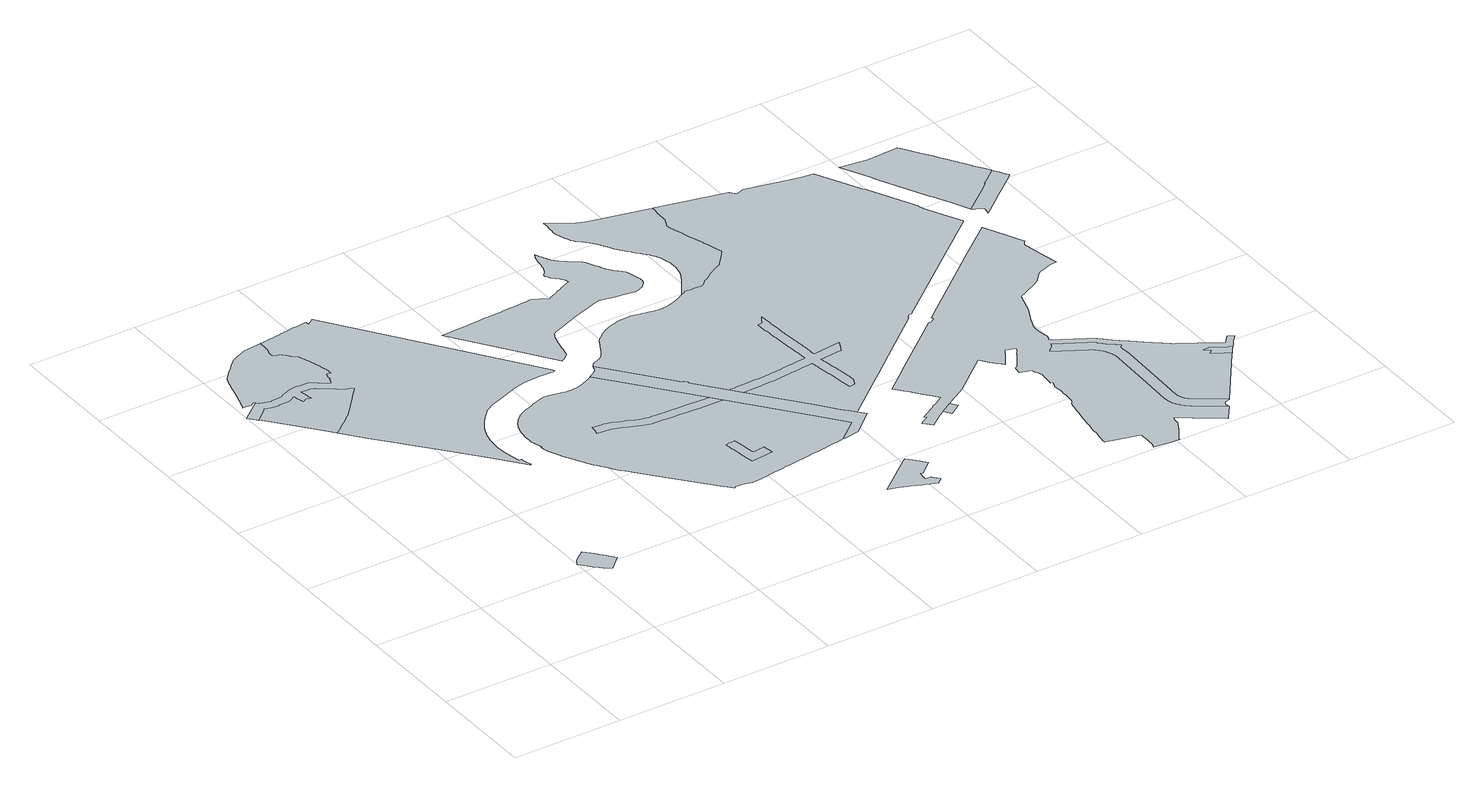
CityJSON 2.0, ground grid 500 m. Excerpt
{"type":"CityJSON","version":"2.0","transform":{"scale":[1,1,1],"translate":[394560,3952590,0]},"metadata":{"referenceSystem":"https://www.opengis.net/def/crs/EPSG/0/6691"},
"CityObjects":{
"object1":{"type":"GenericCityObject","attributes":{"class":"18","urbanPlanType":"21","prefecture":"13","city":"13100"},"geometry":[{"type":"MultiSurface","lod":"0","boundaries":[[[0,1,2,3,4,5,6,7,8,9,10,11,12,13,14,15,16,17,18]]]}]},
"object2":{"type":"GenericCityObject","attributes":{"class":"18","urbanPlanType":"21","prefecture":"13","city":"13100"},"geometry":[{"type":"MultiSurface","lod":"0","boundaries":[[[19,20,21,22,23,24,25,26,27,28,29,30,31,32,33,34,35,36,37,38,39,40,41,42,43,44,45,46,47,48,49,50,51,52,53,54,55,56,57,58,59,60,61,62,63,64,65,66,67,68,69,70,71,72,73,74,75,76,77,78,79,80,81,82,83,84,85,86,87,88,89,90,91,92,93,94,95,96,97,98,99,100,101,102,103,104,105]]]}]},
"object3":{"type":"GenericCityObject","attributes":{"class":"18","urbanPlanType":"21","prefecture":"13","city":"13100"},"geometry":[{"type":"MultiSurface","lod":"0","boundaries":[[[106,107,108,109,110,111,112,113,114,115,116,117,118,119,120,121,122,123,124,125,126,127,128,129,130,131,132,133,134,135,136,137,138,139,140,141,142,143,144,145,146,147,148,149,150,151,152,153,154,155,156,157,158,159,160,161,162,163,164,165,166,167,168,169,170,171,172,173,174,175,176,177,178,179,180,181,182,183,184,185,186,187,188,189,190,191,192,193,194,195,196,197,198,199,200,201,202,203,204,205,206,207,208,209,210,211,212,213,214,215,216,217,218,219,220,221,222,223,224,225,226,227,228,229,230,231,232,233,234,235,236,237,238,239,240,241,242,243,244,245,246,247,248,249,250,251,252,253,254,255,256,257,258,259,260,261,262,263,264,265,266,267,268,269,270,271,272,273,274,275,276,277,278,279,280,281,282,283,284,285,286,287,288]]]}]},
"object4":{"type":"GenericCityObject","attributes":{"class":"18","urbanPlanType":"21","prefecture":"13","city":"13100"},"geometry":[{"type":"MultiSurface","lod":"0","boundaries":[[[289,290,291,292,293,294,295,296,297,298,299,300,301,302,303,304,305,306,307,308,309,310,311,312,313,314,315,316,317,318,319,320,321,322,323,324,207,206,205,204,203,202,201,200,199,198,197,196,195,194,193,192,191,190,189,188,187,186,185,184,183,182,181,180,179,178,177,176,175,174,173,172,171,170,169,168,167,166,165,164,163,162,161,160,159,158,157,156,155,154,153,152,151,150,149,148,147,146,145,144,143,142,141,140,139,138,137,136,135,134,133,132,131,130,129,128,127,126,125,124,123,122,121,120,119,118,117,116,115,114,113,112,111,110,109,108,107,106,288,325,326,327,102,101,100,99,98,97,96,95,94,93,92,91,90,89,88,87,86,85,84,83,82,81,80,79,78,77,76,75,74,73,72,71,70,69,68,67,66,65,64,63,62,61,60,59,58,57,56,55,54,53,52,51,50,49,48,47,46,45,44,43,42,41,40,39,38,37,36,35,34,33,32,31,30,29,28,27,26,25,24,23,22,21,20,19,105,328,329,330,331,332,333,334,335,336,337,338,339,340,341,342,343,344,345,346,347,348,349,350,351,352,353,354,355,356,357,358,359,360,361,362,363,364,365,366,367,368,369,370,371,372,373,374,375,376,377,378,379,380,381,382,383,384,385,386,387,388,389,390,391,392,393,394,395,396,397,398]]]}]},
"object5":{"type":"GenericCityObject","attributes":{"class":"18","urbanPlanType":"21","prefecture":"13","city":"13100"},"geometry":[{"type":"MultiSurface","lod":"0","boundaries":[[[399,400,401,402,403,404,405,406,407,408,409,410,411,412,413,414,415,416,417,418,419,420,421,422,423,424,425,426,427,428,429,430,431,432,433,434,435,436,437,438,439,440,441,442,443,444,445,446,447,448,449,450,451,452,453,454,455,456,457,458,459,460,461,462,463,464,465,466,467,468,469,470,471]]]}]},
"object6":{"type":"GenericCityObject","attributes":{"class":"18","urbanPlanType":"21","prefecture":"13","city":"13100"},"geometry":[{"type":"MultiSurface","lod":"0","boundaries":[[[472,473,474,475,476,477,478,479,480,481,482,483,484,485,486,487,488,489,490,491,492,493,494,495,496,497,498,499,500,501,502,503,504,505,506,507,508,509,510,511,512,513,514,515,516,517,518,519,520,521,522,523,524,525,526,527,528,529,530,531,532,533,534,535,536,537,538,539,540,541,542,543,544,545,546,547,548,549,550,551,552,553,554,555,556,557,558,559,560,561,562,563,564,565,566,567,568,569,570,571,572,573,574,575,576,577,578,579,580,581,582,583,584,585,586,587,588,589,590,591,592,593,594,595,596,597,598,599,600,601,602,603,604,605,606,607,470,469,468,467,466,465,464,463,462,461,460,459,458,457,456,455,454,453,452,451,450,449,448,447,446,445,444,443,442,441,440,439,438,437,436,435,434,433,432,431,430,429,428,427,426,425,424,423,422,421,420,419,418,417,416,415,414,413,412,411,410,409,408,407,406,405,404,403,402,401,400,399,471],[608,609,610,611,612,613,614,615,616,617,618,619,620,621,622,623,624,625,626,627,628,629,630,631,632,633,634,635,636,637,638,639,640,641,642,643,644]]]}]},
"object7":{"type":"GenericCityObject","attributes":{"class":"18","urbanPlanType":"21","prefecture":"13","city":"13100"},"geometry":[{"type":"MultiSurface","lod":"0","boundaries":[[[643,642,641,640,639,638,637,636,635,634,633,632,631,630,629,628,627,626,625,624,623,622,621,620,619,618,617,616,615,614,613,612,611,610,609,608,644]]]}]},
"object8":{"type":"GenericCityObject","attributes":{"class":"18","urbanPlanType":"21","prefecture":"13","city":"13100"},"geometry":[{"type":"MultiSurface","lod":"0","boundaries":[[[645,646,647,648,649,650,651,652,653,654,655,656,657,658,659,660,661,662,663,664,473,472,471,470,607,606,605,604,665,666,667,668,669,670,671,672,673,674,675,676,677,678,679]]]}]},
"object9":{"type":"GenericCityObject","attributes":{"class":"18","urbanPlanType":"21","prefecture":"13","city":"13100"},"geometry":[{"type":"MultiSurface","lod":"0","boundaries":[[[680,681,682,683,684,685,686,687,688,689,690,691,692,693,694,695,696,697,698,699,700,701,702,703,704,705,706,707,708,709,710,711,712,713,714,715,716,717]]]}]},
"object10":{"type":"GenericCityObject","attributes":{"class":"18","urbanPlanType":"21","prefecture":"13","city":"13100"},"geometry":[{"type":"MultiSurface","lod":"0","boundaries":[[[718,719,720,721,722,723,724,725,726,727,728,729,730,731,732,733,734,735,736,737,738,739,740,741,742,743,744,745,746,747,748,749,750,751,752,753,754,755,756,757,758,759,760,761,762,763,764,765,766,767,768,769,770,771,772,773,774,775,776,777,778,779,780,781,782,783,784,785,786,787,788,789,790,791,792,793,794,795,796,797,798,799,800,801,802,803,804,805,806,807,808,809,810,811,812,813,814,815,816,817,818,819,820,821,822,823,824,825,826,827,828,829,830,831,832,833,834,835,836,837,838,839,840,841,842,843,844,845,846,847,848,849,850,851,852,853,854,855,856,857,858,859,860,861,862,863,864,865,866,867,868,869,870,871,872,873,874,875,876,877,878,879,880,881,882,883,884,885,886,887,888,889,890,891,892,893,894,895,896,897,898,899,900,901,902,903,904]]]}]},
"object11":{"type":"GenericCityObject","attributes":{"class":"18","urbanPlanType":"21","prefecture":"13","city":"13100"},"geometry":[{"type":"MultiSurface","lod":"0","boundaries":[[[905,906,907,908,909,910,911,912,913,914,915,916,917,918,919,920,921,922,923,924,925,926,927,928,929,930,931,932,933,934,935,936,937,938,939,940,941,942,943,944,945,946,947,948,949,950,951,952,953,954,955,956,957,958,959,960,961,962,963,964,965,966,967,968,969,970,971,972,973,974,975,976,977,978,979,980,981,982,983,984,985,986,987,988,989,990,991,992,993,994,995,996,997,998,999,1000,1001,1002,1003,1004,1005,1006,1007,1008,1009,1010,1011,1012,1013,1014,1015,1016,1017,1018,1019,1020,1021,1022,1023,1024,1025,1026,1027,1028,1029,1030,1031,1032,1033,1034,1035,1036,1037,1038,1039,1040,1041,1042,1043,1044,1045,1046,1047,1048,1049,1050,1051,1052,1053,1054,1055,1056,1057,1058,1059,1060,1061,1062,1063,1064,1065,1066,1067,1068,1069,1070,1071,1072,1073,1074,1075,1076,1077,1078,1079,1080,1081,679,678]]]}]},
"object12":{"type":"GenericCityObject","attributes":{"class":"18","urbanPlanType":"21","prefecture":"13","city":"13100"},"geometry":[{"type":"MultiSurface","lod":"0","boundaries":[[[1082,1083,1084,1085]]]}]},
"object13":{"type":"GenericCityObject","attributes":{"class":"18","urbanPlanType":"21","prefecture":"13","city":"13100"},"geometry":[{"type":"MultiSurface","lod":"0","boundaries":[[[1086,1087,1088,1089,1090,1091,1092,1093,1094,1095,1096,1097,1098,1099,1100,1101,1102,1103,1104,1105,1106,1107,1108,1109,1110,1111,1112,1113,1114,1115,1116,1117,1118,1119,1120,1121,1122,1123,1124,1125,1126,1127,1128,1129,1130,1131,1132,1133,1134,1135,1136,1137,1138,1139,1140,1141,1142,1143,1144,1145,1146,1147,1148,1149,1150,1151,1152,1153,1154,1155,1156,1157,1158,1159,1160,1161,1162,1163,1164,1165,1166,1167,1168,1169,1170,1171,1172,1173,1174,1175,1176,1177,1178,1179,1180,1181,1182,1183,1184,1185,1186,1187,1188,1189,1190,1191,1192,1193,1194,1195,1196,1197,1198,1199,1200,1201,1202,1203,1204,1205,1206,1207,1208,1209,1210,1211,1212,1213,1214,1215,1216,1217,1218,1219,1220,1221,1222,1223,1224,1225,1226,1227,1228,1229,1230,1231,1232,1233,1234,1235,1236,1237,1238,1239,1240,1241,1242,1243,1244,1245,1246,1247,1248,1249,1250,1251,1252]]]}]},
"object14":{"type":"GenericCityObject","attributes":{"class":"18","urbanPlanType":"21","prefecture":"13","city":"13100"},"geometry":[{"type":"MultiSurface","lod":"0","boundaries":[[[1253,1254,1255,1256,1257,1258,1259,1252,1251,1250,1249,1248,1247,1246,1245,1244,1243,1242,1241,1240,1239,1238,1237,1236,1235,1234,1233,1232,1231,1230,1229,1228,1227,1226,1225,1224,1223,1222,1221,1220,1219,1218,1217,1216,1215,1214,1213,1212,1211,1210,1209,1208,1207,1206,1205,1204,1203,1202,1201,1200,1199,1198,1197,1196,1195,1194,1193,1192,1191,1190,1189,1188,1187,1186,1260,1261,1262,1263,1264,1265,1266,1267,1268,1269,1270,1271,1272,1273,1274,1275,1276,1277,1278,1279,1280,1281,1282,1283,1284,1285,1286,1287,1288,1289,1290,1291,1292,1293,1294,1295,1296,1297,1298,1299,1300,1301,1302,1303,1304,1305,1306,1307,1308,1309,1310,1311,1312,1313,1314,1315,1316,1317,1318,1319,1320,1321,1322,1323,1324,1325,1326,1327,1328,1329,1330,1331,1332,1333,1334,1335,1336,1337,1338,1339,1340,1341,1342,1343,1344,1345,1346,1347,1348,1349,1350,1351,1352,1353,1354,1355,1356,1357,1358,1359,1360,1361,1362,1363,1364,1365,1366,1367,1368,1369,1370,1371,1372,1373,1374,649,648,647,646,645,679,1081,1080,1079,1078,1077,1076,1075,1074,1073,1072,1071,1070,1069,1068,1067,1066,1065,1064,1063,1062,1061,1060,1059,1058,1057,1056,1055,1054,1053,1052,1051,1050,1049,1048,1047,1046,1045,1044,1043,1042,1041,1040,1039,1038,1037,1036,1035,1034,1033,1032,1031,1030,1029,1028,1027,1026,1025,1024,1023,1022,1021,1020,1019,1018,1017,1016,1015,1014,1013,1012,1011,1010,1009,1008,1007,1006,1005,1004,1003,1002,1001,1000,999,998,997,996,995,994,993,992,991,990,989,988,987,986,985,984,983,982,981,980,979,978,977,976,975,974,973,972,971,970,969,968,967,966,965,964,963,962,961,960,959,958,957,956,955,954,953,952,951,950,949,948,947,946,945,944,943,942,941,940,939,938,937,936,935,934,933,932,931,930,929,928,927,926,925,924,923,922,921,920,919,918,917,916,915,914,913,912,911,910,909,908,907,906,905,678,677,676,675,674,673,672,671,1375,1376,1377,1378,1379,1380,1381,1382,1383,1384,1385,1386,1387,1388,1389,1390,1391,1392,1393,1394,1395]]]}]},
"object15":{"type":"GenericCityObject","attributes":{"class":"18","urbanPlanType":"21","prefecture":"13","city":"13100"},"geometry":[{"type":"MultiSurface","lod":"0","boundaries":[[[1396,1397,1398,1399,1400,1401,1402,1403,1404,1405,1406,1407,1408,1409,1410,1411,1412,1413,1414,1415,1416,1417,1418,1419,1420,1421,1422,1423,1424,1425,1426,1427,1428,1429,1430,1431,1432,1433,1434,1085,1084,1435,1436,1437,1438,1439,1440,1441,1442,1443,1444,1445,1446,1447,1448,1449,1450,1451,1452,1453,1454,1455,1456,1457,1458,1459,1460,1461,1462,1463,1464,1465,1466,1467,1468,1469,1470,1471,1472,1473,1474,1475,1476,1477,1478,1479,1480,1481,1482,1483,1484,1485,1486,1487,1488,1489,1490,1491,1492,1493,1494,1495,1496,1497,1498,1499,1500,1501,1502,1503,1504,1505,1506,1507,1508,1509,1510,1511,1512,1513,1514,1515,1516,1517,1518,1519,1520,1521,1522,1523,1524,1525,1526,1527,1528,1529,1530,1531,1532,1533,1534,1535,1536,1537,1538,1539,1540,1541,1542,1543,1544,1545,1546,1547,1548,1549,1550,1551,1552,1553,1554,1555,1556,1557,1558,1559,1560,1561,1562,1563,1564,1565,1566,1567,1568,1569,1570,1571,1572,1573,1574,1575,1576,1577,1578,1579,1580,1581,1582,1583,1584,1585,1586,1587,1588,1589,1590,1591,1592,1593,1594,1595,1596,1597,1598,1599,1600,1601,1602,1603,1604,1605,1606,1607,1608,1609,1610,1611,1612,1613,1614,1615,1616,1617,1618,1619,1620,1621,1622,1623,1624,1625,1626,1627,1628,1629,1630,1631,1632,1633,1634,1635,1636,1637,1638,1639,1640,1641,1642,1643,1644,1645,1646,1647,1648,1649,1650,1651,1652,1653,1654,1655,1656,1657,1658,1659,1660,1661,1662,1663,1664,1665,1666,1667,1668,1669,1670,1671,1672,1673,1674,1675,1676,1677,1678,1679,1680,1681,1682,1683,1684,1685,1686,1687,1688,1689,1690,1691,1692,1693,1694,1695,1696,1697,1698,1699,1700,1701,1702,1703,1704,1705,1706,1707,1708,1709,1710,1711,1712,1713,1714,1715,1716,1717,1718,1719,1720,1721,1722,1723,1724,1725,1726,1727,1728,1729,1730,1731,1732,1733,1734,1735,1736,1737,1738,1739,1740,1741,1742,1743,1744,1745,1746,1747,1748,1749,1750,1751,1752,1753,1754,1755,1756,1757,1758,1759,1760,1761,1762,1763,1764,1765,1766,1767,1768,1769,1770,1771,1772,1773,1774,1775,1776,1777,1778,1779,1780,1781,1782,1783,1784,1785,1786,1787,1788,1789,1790,1791,1792,1793,1794,1795,1796,1797,1798,1799,1800]]]}]},
"object16":{"type":"GenericCityObject","attributes":{"class":"18","urbanPlanType":"21","prefecture":"13","city":"13100"},"geometry":[{"type":"MultiSurface","lod":"0","boundaries":[[[1648,1647,1646,1645,1644,1643,1642,1641,1640,1639,1638,1637,1636,1635,1634,1633,1632,1631,1630,1629,1628,1627,1626,1625,1624,1623,1622,1621,1620,1619,1618,1617,1616,1615,1614,1613,1612,1611,1610,1609,1608,1607,1606,1605,1604,1603,1602,1601,1600,1599,1598,1597,1596,1595,1594,1593,1592,1591,1590,1589,1588,1587,1586,1585,1584,1583,1582,1581,1580,1579,1578,1577,1576,1575,1574,1573,1572,1571,1570,1569,1568,1567,1566,1565,1564,1801,1802,1803,1804,1649]]]}]},
"object17":{"type":"GenericCityObject","attributes":{"class":"18","urbanPlanType":"21","prefecture":"13","city":"13100"},"geometry":[{"type":"MultiSurface","lod":"0","boundaries":[[[1675,1674,1673,1672,1671,1670,1669,1668,1667,1666,1665,1664,1663,1662,1661,1660,1659,1658,1657,1656,1655,1654,1653,1652,1651,1805,1806,1807,1808,1809,1810,1811,1812,1676]]]}]},
"object18":{"type":"GenericCityObject","attributes":{"class":"18","urbanPlanType":"21","prefecture":"13","city":"13100"},"geometry":[{"type":"MultiSurface","lod":"0","boundaries":[[[1813,1814,1815,1816,1817,1818,1819,1820,1821,1822,1823,1824,1825,1826,1827,1828,1829,1830,1831,1832,1833,1834,1835,1836,1837,1838,1839,1840,1841,1842,1843,1844,1845,1846,1847]]]}]},
"object19":{"type":"GenericCityObject","attributes":{"class":"18","urbanPlanType":"21","prefecture":"13","city":"13100"},"geometry":[{"type":"MultiSurface","lod":"0","boundaries":[[[1848,1849,1850,1851,1829,1828,1827,1826,1825,1824,1823,1822,1852,1853,1854,1855,1856,1857,1858,1859,1860,1861,1862]]]}]}
},
"vertices":[
[661,516,0],[655,523,0],[646,534,0],[634,548,0],[625,560,0],[621,565,0],[603,587,0],[592,600,0],[568,626,0],[516,585,0],[502,558,0],[530,526,0],[544,506,0],[563,489,0],[567,486,0],[576,478,0],[595,464,0],[606,459,0],[663,512,0],
[272,1923,0],[294,1941,0],[318,1960,0],[332,1972,0],[342,1980,0],[351,1987,0],[359,1997,0],[362,2000,0],[363,2001,0],[366,2004,0],[389,2030,0],[395,2037,0],[398,2041,0],[412,2057,0],[429,2076,0],[441,2090,0],[444,2093,0],[462,2114,0],[468,2121,0],[483,2138,0],[481,2140,0],[478,2142,0],[476,2143,0],[469,2146,0],[456,2150,0],[438,2158,0],[427,2168,0],[419,2175,0],[416,2177,0],[415,2178,0],[414,2178,0],[410,2180,0],[408,2182,0],[395,2190,0],[389,2194,0],[388,2195,0],[386,2196,0],[381,2200,0],[373,2205,0],[362,2213,0],[352,2223,0],[335,2230,0],[309,2231,0],[306,2231,0],[292,2232,0],[296,2198,0],[297,2191,0],[302,2172,0],[283,2178,0],[281,2178,0],[280,2179,0],[279,2179,0],[276,2177,0],[273,2175,0],[266,2171,0],[262,2169,0],[260,2168,0],[258,2166,0],[254,2181,0],[252,2192,0],[252,2194,0],[249,2219,0],[248,2219,0],[246,2218,0],[243,2217,0],[240,2215,0],[233,2210,0],[224,2205,0],[219,2203,0],[190,2200,0],[185,2200,0],[174,2200,0],[167,2199,0],[165,2199,0],[158,2198,0],[150,2198,0],[132,2200,0],[126,2202,0],[100,2210,0],[95,2204,0],[83,2193,0],[77,2187,0],[73,2184,0],[36,2152,0],[135,2033,0],[198,1956,0],[244,1900,0],
[104,2254,0],[139,2244,0],[152,2242,0],[153,2242,0],[156,2244,0],[186,2246,0],[205,2248,0],[206,2248,0],[208,2249,0],[214,2253,0],[223,2259,0],[247,2268,0],[250,2269,0],[273,2276,0],[276,2276,0],[285,2279,0],[304,2278,0],[306,2277,0],[310,2277,0],[345,2276,0],[348,2275,0],[351,2274,0],[381,2261,0],[388,2252,0],[392,2248,0],[399,2243,0],[406,2239,0],[417,2232,0],[425,2226,0],[426,2225,0],[427,2225,0],[435,2240,0],[435,2242,0],[438,2251,0],[439,2252,0],[441,2253,0],[443,2253,0],[443,2254,0],[441,2266,0],[446,2285,0],[446,2286,0],[450,2289,0],[458,2288,0],[465,2287,0],[468,2287,0],[467,2316,0],[465,2325,0],[461,2339,0],[459,2348,0],[451,2376,0],[449,2381,0],[445,2401,0],[445,2402,0],[444,2404,0],[443,2406,0],[441,2408,0],[441,2409,0],[436,2428,0],[436,2431,0],[434,2435,0],[432,2440,0],[426,2454,0],[421,2458,0],[414,2464,0],[410,2467,0],[409,2468,0],[406,2471,0],[399,2483,0],[393,2493,0],[388,2495,0],[386,2498,0],[380,2505,0],[379,2506,0],[372,2512,0],[364,2512,0],[360,2512,0],[359,2512,0],[356,2512,0],[352,2513,0],[349,2515,0],[346,2517,0],[345,2518,0],[344,2521,0],[343,2524,0],[343,2527,0],[343,2533,0],[343,2535,0],[344,2543,0],[344,2545,0],[349,2559,0],[350,2562,0],[352,2568,0],[352,2570,0],[353,2577,0],[353,2581,0],[353,2588,0],[354,2593,0],[354,2603,0],[354,2608,0],[354,2613,0],[354,2615,0],[354,2621,0],[353,2621,0],[348,2620,0],[344,2620,0],[335,2619,0],[330,2619,0],[327,2619,0],[323,2618,0],[317,2617,0],[314,2617,0],[313,2617,0],[310,2617,0],[302,2616,0],[300,2616,0],[295,2615,0],[294,2615,0],[289,2615,0],[283,2614,0],[280,2613,0],[278,2613,0],[272,2612,0],[271,2612,0],[270,2612,0],[266,2610,0],[262,2608,0],[259,2607,0],[252,2605,0],[249,2603,0],[247,2602,0],[243,2601,0],[234,2597,0],[229,2595,0],[221,2591,0],[219,2590,0],[215,2588,0],[211,2586,0],[209,2584,0],[203,2580,0],[201,2580,0],[198,2577,0],[197,2577,0],[193,2574,0],[190,2572,0],[185,2567,0],[181,2563,0],[177,2560,0],[174,2557,0],[172,2554,0],[169,2552,0],[166,2549,0],[163,2546,0],[159,2542,0],[154,2536,0],[137,2518,0],[120,2501,0],[117,2497,0],[98,2477,0],[92,2458,0],[91,2456,0],[85,2438,0],[84,2434,0],[83,2431,0],[76,2405,0],[76,2403,0],[71,2386,0],[71,2385,0],[70,2381,0],[57,2339,0],[56,2337,0],[52,2323,0],[47,2305,0],[46,2303,0],[43,2293,0],[41,2288,0],[38,2277,0],[35,2270,0],[33,2265,0],[33,2264,0],[35,2264,0],[69,2260,0],[89,2275,0],[95,2266,0],
[1112,1963,0],[625,2657,0],[594,2634,0],[595,2653,0],[587,2652,0],[586,2651,0],[584,2651,0],[582,2651,0],[565,2649,0],[564,2648,0],[555,2647,0],[546,2646,0],[534,2645,0],[533,2647,0],[532,2647,0],[526,2646,0],[525,2646,0],[523,2646,0],[518,2645,0],[515,2645,0],[508,2644,0],[501,2643,0],[493,2641,0],[482,2640,0],[480,2640,0],[468,2638,0],[447,2634,0],[434,2633,0],[430,2632,0],[421,2630,0],[406,2628,0],[401,2628,0],[395,2627,0],[392,2626,0],[379,2624,0],[356,2621,0],[3,2191,0],[29,2160,0],[35,2152,0],[325,1799,0],[404,1705,0],[434,1667,0],[512,1574,0],[650,1406,0],[695,1350,0],[740,1293,0],[754,1278,0],[755,1277,0],[756,1277,0],[757,1277,0],[758,1277,0],[759,1278,0],[759,1279,0],[759,1280,0],[759,1281,0],[759,1282,0],[752,1305,0],[745,1330,0],[735,1328,0],[728,1371,0],[721,1411,0],[719,1425,0],[718,1439,0],[717,1458,0],[717,1470,0],[717,1486,0],[719,1507,0],[721,1517,0],[723,1527,0],[730,1550,0],[735,1566,0],[741,1584,0],[747,1596,0],[753,1606,0],[761,1620,0],[770,1633,0],[780,1648,0],[792,1663,0],[803,1676,0],[817,1691,0],[826,1699,0],[838,1709,0],[849,1717,0],[865,1727,0],[878,1733,0],[899,1741,0],[920,1749,0],[947,1760,0],[976,1771,0],[990,1776,0],[1007,1782,0],[1018,1786,0],[1034,1791,0],[1042,1793,0],[1054,1796,0],[1066,1798,0],[1079,1799,0],[1085,1800,0],[1096,1801,0],[1108,1802,0],[1130,1803,0],[1152,1804,0],[1161,1804,0],[1164,1804,0],[1168,1804,0],[1196,1801,0],[1207,1802,0],[1212,1803,0],[1218,1805,0],[1222,1807,0],
[1613,1299,0],[1603,1298,0],[1600,1298,0],[1591,1299,0],[1586,1299,0],[1574,1300,0],[1570,1300,0],[1567,1300,0],[1564,1300,0],[1540,1301,0],[1498,1302,0],[1494,1302,0],[1486,1303,0],[1460,1304,0],[1459,1304,0],[1455,1304,0],[1438,1305,0],[1421,1305,0],[1418,1305,0],[1410,1306,0],[1386,1307,0],[1357,1308,0],[1346,1308,0],[1336,1309,0],[1334,1309,0],[1326,1310,0],[1323,1311,0],[1315,1313,0],[1304,1317,0],[1290,1323,0],[1270,1331,0],[1268,1332,0],[1260,1335,0],[1256,1337,0],[1248,1340,0],[1239,1343,0],[1221,1351,0],[1207,1356,0],[1205,1357,0],[1198,1360,0],[1186,1363,0],[1180,1365,0],[1166,1366,0],[1156,1367,0],[1132,1369,0],[1118,1370,0],[1113,1371,0],[1112,1363,0],[1112,1359,0],[1112,1346,0],[1105,1325,0],[1143,1322,0],[1165,1320,0],[1177,1318,0],[1190,1313,0],[1203,1309,0],[1212,1305,0],[1239,1294,0],[1269,1281,0],[1300,1269,0],[1324,1264,0],[1345,1262,0],[1385,1261,0],[1396,1260,0],[1427,1259,0],[1458,1258,0],[1490,1257,0],[1515,1256,0],[1556,1254,0],[1607,1253,0],[1633,1253,0],[1661,1253,0],[1625,1299,0],
[1551,1392,0],[1315,1689,0],[1315,1688,0],[1311,1686,0],[1305,1682,0],[1297,1678,0],[1289,1674,0],[1280,1670,0],[1271,1666,0],[1259,1661,0],[1250,1658,0],[1243,1655,0],[1234,1653,0],[1224,1651,0],[1210,1649,0],[1199,1648,0],[1188,1648,0],[1184,1649,0],[1177,1649,0],[1167,1650,0],[1158,1652,0],[1149,1654,0],[1142,1655,0],[1132,1657,0],[1121,1659,0],[1105,1662,0],[1101,1663,0],[1095,1664,0],[1086,1665,0],[1083,1666,0],[1078,1666,0],[1075,1666,0],[1073,1665,0],[1067,1664,0],[1064,1663,0],[1053,1660,0],[1034,1653,0],[1014,1646,0],[1004,1641,0],[992,1637,0],[983,1633,0],[971,1629,0],[965,1627,0],[960,1624,0],[949,1619,0],[939,1613,0],[932,1609,0],[923,1603,0],[918,1598,0],[915,1596,0],[911,1593,0],[905,1587,0],[899,1582,0],[894,1575,0],[887,1565,0],[884,1562,0],[876,1548,0],[871,1539,0],[867,1529,0],[862,1516,0],[859,1503,0],[858,1498,0],[855,1477,0],[853,1468,0],[852,1457,0],[852,1447,0],[852,1430,0],[854,1412,0],[856,1399,0],[868,1362,0],[862,1362,0],[864,1342,0],[867,1334,0],[872,1320,0],[889,1281,0],[899,1258,0],[922,1213,0],[929,1202,0],[943,1178,0],[952,1159,0],[954,1156,0],[961,1145,0],[966,1137,0],[975,1124,0],[983,1111,0],[992,1099,0],[1003,1084,0],[1012,1071,0],[1019,1062,0],[1032,1045,0],[1038,1037,0],[1046,1029,0],[1086,981,0],[1145,911,0],[1196,851,0],[1299,729,0],[1339,682,0],[1350,691,0],[1357,690,0],[1378,689,0],[1387,686,0],[1420,678,0],[1422,678,0],[1426,678,0],[1453,680,0],[1464,681,0],[1474,683,0],[1486,685,0],[1522,691,0],[1542,694,0],[1551,695,0],[1556,696,0],[1584,700,0],[1591,701,0],[1621,705,0],[1638,708,0],[1664,712,0],[1677,713,0],[1694,716,0],[1702,717,0],[1706,718,0],[1715,719,0],[1718,719,0],[1729,721,0],[1752,724,0],[1759,725,0],[1778,728,0],[1787,729,0],[1804,732,0],[1812,733,0],[1856,739,0],[1865,741,0],[1899,746,0],[1997,830,0],[1896,958,0],[1662,1253,0],[1548,864,0],[1562,865,0],[1565,866,0],[1573,867,0],[1581,868,0],[1600,871,0],[1606,871,0],[1608,853,0],[1609,841,0],[1611,824,0],[1606,824,0],[1588,821,0],[1572,819,0],[1550,816,0],[1536,814,0],[1526,813,0],[1508,811,0],[1506,828,0],[1505,838,0],[1500,877,0],[1499,880,0],[1499,881,0],[1496,899,0],[1496,904,0],[1493,927,0],[1492,928,0],[1492,931,0],[1490,944,0],[1489,953,0],[1487,969,0],[1505,972,0],[1515,973,0],[1532,975,0],[1537,943,0],[1538,931,0],[1539,927,0],[1543,895,0],
[1617,1434,0],[1618,1443,0],[1607,1455,0],[1600,1456,0],[1368,1748,0],[1367,1747,0],[1366,1745,0],[1365,1741,0],[1363,1736,0],[1361,1730,0],[1360,1726,0],[1360,1725,0],[1359,1724,0],[1358,1723,0],[1355,1717,0],[1354,1715,0],[1338,1703,0],[1334,1701,0],[1331,1699,0],[1323,1694,0],[1914,748,0],[1980,759,0],[2004,780,0],[2015,790,0],[2035,807,0],[2085,850,0],[2058,883,0],[2035,912,0],[2022,925,0],[2021,926,0],[2019,927,0],[2019,928,0],[1943,1024,0],[1759,1255,0],[1723,1302,0],
[2054,279,0],[2055,280,0],[2062,287,0],[2051,300,0],[2049,303,0],[2043,309,0],[2037,316,0],[2010,318,0],[2012,336,0],[2013,344,0],[2014,352,0],[2015,362,0],[2027,361,0],[2033,366,0],[2042,374,0],[2050,381,0],[2064,394,0],[2080,407,0],[2088,414,0],[2086,416,0],[2064,441,0],[2024,488,0],[2014,480,0],[1840,339,0],[1886,325,0],[1892,323,0],[1904,319,0],[1909,317,0],[1921,312,0],[1942,304,0],[1955,297,0],[1976,289,0],[2000,280,0],[2007,277,0],[2020,272,0],[2026,270,0],[2027,270,0],[2038,266,0],
[1289,1851,0],[1302,1859,0],[1319,1871,0],[1323,1874,0],[1325,1877,0],[1328,1882,0],[1330,1889,0],[1332,1897,0],[1335,1911,0],[1337,1921,0],[1340,1936,0],[1346,1968,0],[1348,1976,0],[1351,1987,0],[1355,1999,0],[1361,2015,0],[1364,2021,0],[1366,2024,0],[1368,2028,0],[1371,2033,0],[1374,2036,0],[1379,2039,0],[1384,2042,0],[1422,2058,0],[1443,2066,0],[1472,2076,0],[1517,2095,0],[1549,2107,0],[1598,2124,0],[1617,2131,0],[1625,2134,0],[1640,2138,0],[1647,2140,0],[1654,2141,0],[1658,2141,0],[1666,2141,0],[1668,2141,0],[1678,2138,0],[1685,2137,0],[1717,2130,0],[1766,2122,0],[1809,2117,0],[1813,2116,0],[1818,2117,0],[1823,2118,0],[1828,2120,0],[1840,2124,0],[1841,2124,0],[1845,2126,0],[1849,2128,0],[1853,2130,0],[1863,2138,0],[1865,2140,0],[1868,2143,0],[1872,2147,0],[1878,2157,0],[1881,2163,0],[1882,2166,0],[1883,2170,0],[1884,2174,0],[1883,2180,0],[1882,2187,0],[1879,2200,0],[1872,2227,0],[1867,2247,0],[1864,2253,0],[1862,2258,0],[1858,2264,0],[1853,2269,0],[1840,2283,0],[1827,2297,0],[1821,2304,0],[1818,2308,0],[1814,2313,0],[1811,2318,0],[1806,2329,0],[1799,2343,0],[1795,2352,0],[1786,2370,0],[1780,2382,0],[1773,2395,0],[1767,2407,0],[1764,2411,0],[1762,2413,0],[1759,2416,0],[1757,2418,0],[1732,2436,0],[1708,2454,0],[1699,2462,0],[1690,2468,0],[1685,2473,0],[1682,2476,0],[1677,2483,0],[1671,2491,0],[1662,2501,0],[1658,2509,0],[1653,2517,0],[1651,2521,0],[1643,2537,0],[1639,2548,0],[1635,2557,0],[1632,2565,0],[1632,2566,0],[1625,2552,0],[1620,2541,0],[1619,2538,0],[1617,2529,0],[1615,2522,0],[1615,2519,0],[1612,2502,0],[1611,2497,0],[1610,2492,0],[1609,2486,0],[1607,2478,0],[1604,2465,0],[1602,2459,0],[1599,2448,0],[1597,2445,0],[1595,2441,0],[1590,2434,0],[1576,2418,0],[1576,2417,0],[1577,2412,0],[1578,2410,0],[1579,2408,0],[1582,2404,0],[1586,2395,0],[1589,2389,0],[1592,2385,0],[1605,2374,0],[1610,2370,0],[1616,2364,0],[1617,2362,0],[1620,2359,0],[1623,2354,0],[1625,2351,0],[1628,2343,0],[1630,2338,0],[1632,2333,0],[1632,2323,0],[1630,2322,0],[1627,2321,0],[1623,2320,0],[1619,2318,0],[1599,2309,0],[1595,2307,0],[1592,2306,0],[1590,2304,0],[1586,2303,0],[1570,2295,0],[1563,2293,0],[1553,2288,0],[1537,2278,0],[1529,2276,0],[1522,2272,0],[1513,2269,0],[1503,2263,0],[1499,2260,0],[1498,2259,0],[1489,2267,0],[1487,2269,0],[1472,2277,0],[1465,2281,0],[1460,2284,0],[1453,2288,0],[1439,2295,0],[1430,2298,0],[1428,2298,0],[1410,2294,0],[1408,2294,0],[1375,2292,0],[1367,2291,0],[1332,2289,0],[1327,2289,0],[1295,2287,0],[1287,2287,0],[1216,2283,0],[1207,2283,0],[1169,2281,0],[1133,2279,0],[1125,2278,0],[1054,2274,0],[1044,2274,0],[1013,2272,0],[991,2271,0],[1183,1997,0],[1287,1850,0],
[1761,1255,0],[1779,1256,0],[1788,1256,0],[1794,1256,0],[1818,1257,0],[1844,1258,0],[1855,1258,0],[1871,1259,0],[1899,1260,0],[1909,1260,0],[1920,1261,0],[1925,1262,0],[1936,1263,0],[1950,1265,0],[1959,1266,0],[1965,1266,0],[1973,1267,0],[1981,1268,0],[2003,1271,0],[2011,1271,0],[2016,1272,0],[2023,1273,0],[2033,1274,0],[2040,1275,0],[2048,1276,0],[2059,1278,0],[2066,1278,0],[2090,1281,0],[2105,1283,0],[2109,1284,0],[2110,1277,0],[2111,1269,0],[2111,1264,0],[2113,1250,0],[2113,1247,0],[2114,1243,0],[2116,1228,0],[2121,1190,0],[2123,1180,0],[2124,1171,0],[2126,1158,0],[2127,1148,0],[2129,1130,0],[2132,1112,0],[2134,1097,0],[2139,1057,0],[2164,1060,0],[2165,1063,0],[2167,1067,0],[2168,1069,0],[2175,1085,0],[2180,1098,0],[2178,1114,0],[2176,1129,0],[2173,1153,0],[2169,1177,0],[2168,1183,0],[2168,1186,0],[2167,1196,0],[2163,1223,0],[2162,1230,0],[2162,1234,0],[2160,1247,0],[2157,1266,0],[2156,1274,0],[2156,1281,0],[2154,1289,0],[2161,1290,0],[2165,1290,0],[2184,1292,0],[2186,1292,0],[2199,1294,0],[2221,1297,0],[2227,1297,0],[2234,1298,0],[2237,1299,0],[2258,1300,0],[2261,1307,0],[2263,1310,0],[2277,1340,0],[2283,1353,0],[2193,1341,0],[2190,1340,0],[2180,1339,0],[2178,1339,0],[2170,1338,0],[2162,1337,0],[2153,1336,0],[2153,1338,0],[2151,1362,0],[2151,1366,0],[2151,1374,0],[2150,1382,0],[2149,1400,0],[2148,1408,0],[2148,1420,0],[2147,1435,0],[2145,1443,0],[2144,1457,0],[2143,1470,0],[2143,1477,0],[2142,1485,0],[2142,1491,0],[2141,1506,0],[2140,1516,0],[2139,1526,0],[2139,1532,0],[2138,1539,0],[2138,1544,0],[2137,1559,0],[2135,1588,0],[2134,1614,0],[2133,1622,0],[2133,1624,0],[2129,1680,0],[2128,1677,0],[2124,1671,0],[2121,1666,0],[2106,1642,0],[2085,1639,0],[2085,1634,0],[2086,1616,0],[2087,1603,0],[2087,1596,0],[2089,1579,0],[2090,1559,0],[2090,1557,0],[2091,1539,0],[2091,1534,0],[2092,1530,0],[2092,1523,0],[2093,1514,0],[2094,1500,0],[2095,1488,0],[2095,1481,0],[2096,1472,0],[2096,1468,0],[2096,1466,0],[2097,1452,0],[2098,1436,0],[2100,1428,0],[2102,1393,0],[2102,1389,0],[2103,1388,0],[2104,1368,0],[2105,1355,0],[2106,1331,0],[2103,1330,0],[2092,1329,0],[2080,1328,0],[2074,1327,0],[2061,1325,0],[2041,1323,0],[2028,1321,0],[2027,1321,0],[2009,1319,0],[1997,1318,0],[1985,1316,0],[1974,1315,0],[1967,1314,0],[1950,1312,0],[1928,1310,0],[1921,1309,0],[1915,1308,0],[1905,1308,0],[1901,1307,0],[1860,1306,0],[1858,1306,0],[1854,1306,0],[1818,1304,0],[1810,1304,0],[1799,1304,0],[1771,1303,0],[1755,1303,0],[1752,1302,0],[1734,1302,0],[1731,1302,0],
[2367,663,0],[2421,700,0],[2401,732,0],[2346,696,0],
[2200,2597,0],[1956,2650,0],[1956,2651,0],[1951,2652,0],[1945,2653,0],[1940,2655,0],[1934,2657,0],[1929,2658,0],[1927,2659,0],[1918,2663,0],[1908,2667,0],[1899,2672,0],[1789,2740,0],[1790,2713,0],[1789,2706,0],[1788,2702,0],[1788,2699,0],[1788,2697,0],[1786,2687,0],[1785,2670,0],[1785,2667,0],[1784,2659,0],[1785,2654,0],[1785,2651,0],[1786,2647,0],[1787,2645,0],[1800,2599,0],[1806,2585,0],[1810,2577,0],[1811,2576,0],[1813,2573,0],[1823,2559,0],[1825,2558,0],[1842,2539,0],[1862,2518,0],[1872,2506,0],[1879,2497,0],[1884,2490,0],[1892,2476,0],[1906,2452,0],[1914,2439,0],[1917,2434,0],[1918,2431,0],[1921,2428,0],[1922,2425,0],[1925,2421,0],[1927,2418,0],[1934,2409,0],[1942,2399,0],[1955,2382,0],[1965,2369,0],[1969,2364,0],[1977,2355,0],[1979,2352,0],[1982,2348,0],[1994,2335,0],[2000,2328,0],[2002,2326,0],[2005,2322,0],[2014,2310,0],[2016,2306,0],[2020,2301,0],[2022,2297,0],[2025,2293,0],[2030,2284,0],[2034,2274,0],[2036,2268,0],[2038,2263,0],[2040,2257,0],[2042,2247,0],[2045,2233,0],[2047,2220,0],[2049,2211,0],[2049,2209,0],[2050,2195,0],[2050,2186,0],[2050,2179,0],[2049,2175,0],[2047,2163,0],[2043,2148,0],[2040,2134,0],[2033,2118,0],[2030,2111,0],[2023,2098,0],[2016,2086,0],[2012,2079,0],[2006,2071,0],[1990,2047,0],[1983,2036,0],[1981,2034,0],[1978,2030,0],[1975,2025,0],[1973,2022,0],[1971,2017,0],[1968,2013,0],[1967,2010,0],[1965,2008,0],[1965,2007,0],[1963,2005,0],[1961,2002,0],[1958,1998,0],[1966,2001,0],[1967,2001,0],[1972,2003,0],[1974,2004,0],[1979,2008,0],[1983,2009,0],[2011,2007,0],[2020,2007,0],[2058,2005,0],[2059,2005,0],[2062,2006,0],[2066,2008,0],[2069,2011,0],[2075,2017,0],[2084,2026,0],[2091,2031,0],[2100,2037,0],[2123,2053,0],[2138,2062,0],[2152,2071,0],[2161,2076,0],[2170,2082,0],[2177,2085,0],[2180,2087,0],[2183,2089,0],[2186,2090,0],[2188,2091,0],[2189,2092,0],[2198,2093,0],[2239,2141,0],[2267,2176,0],[2265,2185,0],[2256,2213,0],[2249,2238,0],[2246,2248,0],[2241,2263,0],[2239,2271,0],[2229,2306,0],[2226,2316,0],[2223,2324,0],[2221,2330,0],[2221,2331,0],[2218,2342,0],[2215,2353,0],[2211,2367,0],[2210,2370,0],[2197,2414,0],[2195,2422,0],[2191,2435,0],[2188,2443,0],[2187,2449,0],[2186,2450,0],[2192,2463,0],[2196,2473,0],[2206,2495,0],[2207,2497,0],[2208,2507,0],[2208,2514,0],[2209,2530,0],[2209,2541,0],[2209,2552,0],[2209,2553,0],[2211,2563,0],[2213,2578,0],[2213,2584,0],[2214,2594,0],
[2841,2456,0],[2785,2469,0],[2593,2511,0],[2554,2497,0],[2538,2514,0],[2535,2523,0],[2216,2593,0],[1957,1997,0],[1952,1993,0],[1950,1991,0],[1945,1988,0],[1940,1985,0],[1937,1984,0],[1934,1982,0],[1932,1981,0],[1925,1977,0],[1924,1977,0],[1910,1971,0],[1900,1968,0],[1895,1966,0],[1888,1963,0],[1880,1961,0],[1876,1959,0],[1871,1958,0],[1864,1957,0],[1860,1956,0],[1852,1954,0],[1842,1953,0],[1840,1953,0],[1838,1952,0],[1830,1952,0],[1823,1952,0],[1822,1952,0],[1814,1952,0],[1805,1954,0],[1804,1954,0],[1802,1954,0],[1789,1956,0],[1779,1958,0],[1776,1959,0],[1773,1959,0],[1769,1960,0],[1761,1962,0],[1751,1964,0],[1747,1965,0],[1742,1966,0],[1722,1970,0],[1713,1972,0],[1709,1973,0],[1703,1974,0],[1698,1975,0],[1695,1975,0],[1693,1975,0],[1681,1975,0],[1670,1974,0],[1662,1974,0],[1651,1973,0],[1649,1972,0],[1638,1971,0],[1633,1970,0],[1629,1969,0],[1627,1969,0],[1617,1966,0],[1612,1965,0],[1605,1963,0],[1602,1962,0],[1597,1960,0],[1593,1959,0],[1589,1957,0],[1585,1955,0],[1582,1954,0],[1575,1951,0],[1571,1949,0],[1563,1946,0],[1554,1940,0],[1546,1936,0],[1539,1932,0],[1536,1929,0],[1529,1925,0],[1524,1921,0],[1520,1917,0],[1515,1913,0],[1512,1911,0],[1510,1909,0],[1505,1904,0],[1501,1901,0],[1499,1898,0],[1495,1895,0],[1492,1891,0],[1487,1881,0],[1483,1874,0],[1481,1870,0],[1478,1864,0],[1474,1858,0],[1471,1853,0],[1468,1847,0],[1466,1843,0],[1464,1839,0],[1461,1834,0],[1455,1821,0],[1453,1818,0],[1451,1814,0],[1448,1810,0],[1441,1800,0],[1439,1798,0],[1435,1793,0],[1432,1790,0],[1426,1785,0],[1421,1782,0],[1419,1780,0],[1415,1777,0],[1411,1775,0],[1394,1769,0],[1387,1766,0],[1385,1765,0],[1382,1763,0],[1381,1762,0],[1379,1761,0],[1377,1760,0],[1376,1758,0],[1375,1757,0],[1371,1752,0],[2216,1015,0],[2285,1073,0],[2465,1224,0],[2615,1349,0],[2616,1358,0],[2620,1361,0],[2631,1370,0],[2640,1369,0],[3022,1687,0],[3195,1828,0],[3139,1943,0],[3113,1996,0],[3110,2006,0],[3108,2014,0],[3106,2021,0],[3099,2034,0],[2999,2238,0],[2996,2244,0],[2985,2258,0],[2983,2263,0],[2891,2450,0],
[3303,1599,0],[3285,1637,0],[3231,1747,0],[3076,1621,0],[2695,1304,0],[2694,1290,0],[2685,1283,0],[2684,1282,0],[2675,1275,0],[2661,1276,0],[2373,1036,0],[2348,1014,0],[2269,949,0],[2293,919,0],[2300,911,0],[2319,886,0],[2323,881,0],[2337,863,0],[2344,855,0],[2350,847,0],[2359,836,0],[2369,824,0],[2397,788,0],[2390,784,0],[2373,774,0],[2356,763,0],[2339,753,0],[2324,743,0],[2260,703,0],[2262,701,0],[2268,693,0],[2235,676,0],[2227,669,0],[2240,655,0],[2259,633,0],[2259,632,0],[2300,666,0],[2318,678,0],[2345,696,0],[2403,733,0],[2405,734,0],[2407,736,0],[2450,761,0],[2498,793,0],[2526,815,0],[2671,937,0],[2671,938,0],[2697,905,0],[2703,898,0],[2722,875,0],[2726,871,0],[2744,849,0],[2746,851,0],[2774,894,0],[2779,902,0],[2804,941,0],[2807,940,0],[2820,934,0],[2831,929,0],[2848,923,0],[2849,922,0],[2838,904,0],[2828,890,0],[2828,889,0],[2802,849,0],[2798,843,0],[2786,824,0],[2779,814,0],[2769,808,0],[2765,805,0],[2765,803,0],[2759,769,0],[2810,754,0],[2813,740,0],[2816,733,0],[2817,730,0],[2821,723,0],[2825,714,0],[2826,712,0],[2827,709,0],[2827,707,0],[2826,697,0],[2825,693,0],[2825,689,0],[2824,682,0],[2823,673,0],[2823,668,0],[2821,634,0],[2831,632,0],[2828,626,0],[2828,624,0],[2827,622,0],[2821,606,0],[2820,605,0],[2820,600,0],[2820,594,0],[2820,592,0],[2823,576,0],[2824,565,0],[2824,563,0],[2823,556,0],[2822,550,0],[2821,544,0],[2821,543,0],[2822,542,0],[2822,538,0],[2823,522,0],[2823,519,0],[2822,513,0],[2822,510,0],[2820,495,0],[2819,490,0],[2815,473,0],[2806,461,0],[2802,444,0],[2801,443,0],[2800,438,0],[2800,435,0],[2798,425,0],[2796,418,0],[2794,406,0],[2794,404,0],[2794,403,0],[2791,386,0],[2789,378,0],[2786,361,0],[2784,348,0],[2783,344,0],[2783,341,0],[2782,337,0],[2779,315,0],[2778,309,0],[2777,305,0],[2776,289,0],[2774,276,0],[2767,243,0],[2770,229,0],[2764,205,0],[2763,201,0],[2763,200,0],[2762,193,0],[2760,181,0],[2758,165,0],[2758,151,0],[2908,113,0],[2908,104,0],[2909,101,0],[2908,72,0],[2908,59,0],[2908,35,0],[2900,13,0],[2964,4,0],[3017,2,0],[3017,8,0],[3020,13,0],[3023,18,0],[3026,22,0],[3039,40,0],[3056,65,0],[3063,81,0],[3079,107,0],[3081,130,0],[3084,146,0],[3089,149,0],[3151,106,0],[3210,63,0],[3265,24,0],[3268,29,0],[3316,95,0],[3192,184,0],[3189,186,0],[3187,187,0],[3179,194,0],[3172,201,0],[3165,208,0],[3159,217,0],[3153,225,0],[3148,234,0],[3144,244,0],[3141,254,0],[3138,264,0],[3137,274,0],[3136,284,0],[3136,294,0],[3141,457,0],[3148,640,0],[3148,648,0],[3148,655,0],[3147,663,0],[3145,670,0],[3144,677,0],[3141,685,0],[3139,692,0],[3136,699,0],[3132,705,0],[3130,709,0],[3127,713,0],[3124,717,0],[3121,720,0],[3118,724,0],[3115,728,0],[3112,731,0],[3108,735,0],[3105,738,0],[3101,741,0],[3097,744,0],[3093,747,0],[3089,750,0],[3085,752,0],[3081,755,0],[2944,832,0],[2960,848,0],[2968,855,0],[2972,860,0],[2975,864,0],[2977,867,0],[2981,876,0],[3109,803,0],[3115,800,0],[3120,796,0],[3126,792,0],[3131,788,0],[3137,784,0],[3142,780,0],[3147,775,0],[3152,770,0],[3156,766,0],[3161,761,0],[3165,755,0],[3168,752,0],[3180,742,0],[3213,714,0],[3200,698,0],[3202,673,0],[3203,661,0],[3203,658,0],[3204,648,0],[3204,639,0],[3197,456,0],[3191,293,0],[3192,286,0],[3192,279,0],[3194,272,0],[3196,266,0],[3198,259,0],[3201,253,0],[3205,248,0],[3209,242,0],[3214,237,0],[3216,236,0],[3220,233,0],[3222,231,0],[3223,230,0],[3348,141,0],[3538,409,0],[3546,420,0],[3534,428,0],[3529,431,0],[3524,434,0],[3522,435,0],[3521,436,0],[3509,443,0],[3499,449,0],[3487,457,0],[3479,461,0],[3471,467,0],[3489,483,0],[3477,491,0],[3458,502,0],[3496,507,0],[3509,498,0],[3514,496,0],[3519,493,0],[3527,488,0],[3537,481,0],[3543,477,0],[3549,474,0],[3550,473,0],[3557,469,0],[3563,466,0],[3575,458,0],[3576,459,0],[3577,460,0],[3579,463,0],[3581,465,0],[3582,466,0],[3583,468,0],[3589,476,0],[3595,484,0],[3600,491,0],[3604,496,0],[3624,519,0],[3625,520,0],[3618,525,0],[3605,534,0],[3600,537,0],[3581,515,0],[3577,509,0],[3571,502,0],[3568,498,0],[3565,499,0],[3559,503,0],[3553,507,0],[3542,513,0],[3534,518,0],[3529,522,0],[3525,524,0],[3508,535,0],[3496,543,0],[3475,556,0],[3462,563,0],[3455,567,0],[3449,571,0],[3434,580,0],[3400,601,0],[3394,603,0],[3386,609,0],[3385,610,0],[3381,613,0],[3373,619,0],[3367,624,0],[3358,632,0],[3353,636,0],[3346,642,0],[3337,649,0],[3326,658,0],[3322,662,0],[3311,671,0],[3301,679,0],[3295,684,0],[3285,693,0],[3279,698,0],[3277,699,0],[3274,702,0],[3262,712,0],[3258,716,0],[3252,721,0],[3222,746,0],[3218,750,0],[3199,766,0],[3189,773,0],[3189,774,0],[3184,780,0],[3178,786,0],[3173,792,0],[3167,797,0],[3162,802,0],[3156,807,0],[3150,812,0],[3144,817,0],[3137,821,0],[3131,825,0],[3124,829,0],[2991,905,0],[2999,927,0],[3000,933,0],[3000,938,0],[2999,946,0],[2996,953,0],[2995,960,0],[2994,965,0],[2994,989,0],[2994,1007,0],[2994,1012,0],[2995,1020,0],[2999,1032,0],[3008,1056,0],[3011,1065,0],[3022,1085,0],[3034,1112,0],[3046,1138,0],[3052,1152,0],[3056,1165,0],[3062,1186,0],[3069,1210,0],[3075,1227,0],[3078,1234,0],[3081,1236,0],[3090,1242,0],[3099,1245,0],[3116,1254,0],[3142,1267,0],[3160,1275,0],[3173,1282,0],[3180,1287,0],[3191,1295,0],[3199,1301,0],[3210,1314,0],[3220,1326,0],[3228,1335,0],[3236,1342,0],[3246,1348,0],[3254,1351,0],[3276,1359,0],[3292,1363,0],[3311,1368,0],[3335,1372,0],[3324,1423,0],[3316,1458,0],[3311,1496,0],[3310,1499,0],[3301,1547,0],[3301,1551,0],[3308,1560,0],[3318,1571,0],
[3317,98,0],[3314,121,0],[3323,134,0],[3346,138,0],
[3547,421,0],[3556,433,0],[3565,446,0],[3568,449,0],[3570,451,0],[3571,453,0],[3572,454,0],[3573,456,0],
[3127,2419,0],[3002,2435,0],[3068,2301,0],[3070,2297,0],[3076,2276,0],[3178,2066,0],[3187,2053,0],[3193,2045,0],[3230,1969,0],[3269,1889,0],[3378,1977,0],[3421,2012,0],[3421,2018,0],[3444,2036,0],[3449,2041,0],[3469,2056,0],[3498,2080,0],[3495,2083,0],[3476,2115,0],[3453,2150,0],[3450,2155,0],[3426,2191,0],[3419,2202,0],[3418,2205,0],[3417,2209,0],[3389,2253,0],[3377,2271,0],[3356,2304,0],[3343,2323,0],[3327,2347,0],[3307,2378,0],[3307,2379,0],[3293,2400,0],[3283,2416,0],[3275,2428,0],
[3536,2018,0],[3529,2028,0],[3515,2052,0],[3509,2064,0],[3271,1886,0],[3274,1879,0],[3298,1874,0],[3318,1857,0],[3311,1826,0],[3401,1899,0],[3418,1913,0],[3448,1938,0],[3468,1954,0],[3526,2002,0],[3539,2012,0]
]}
